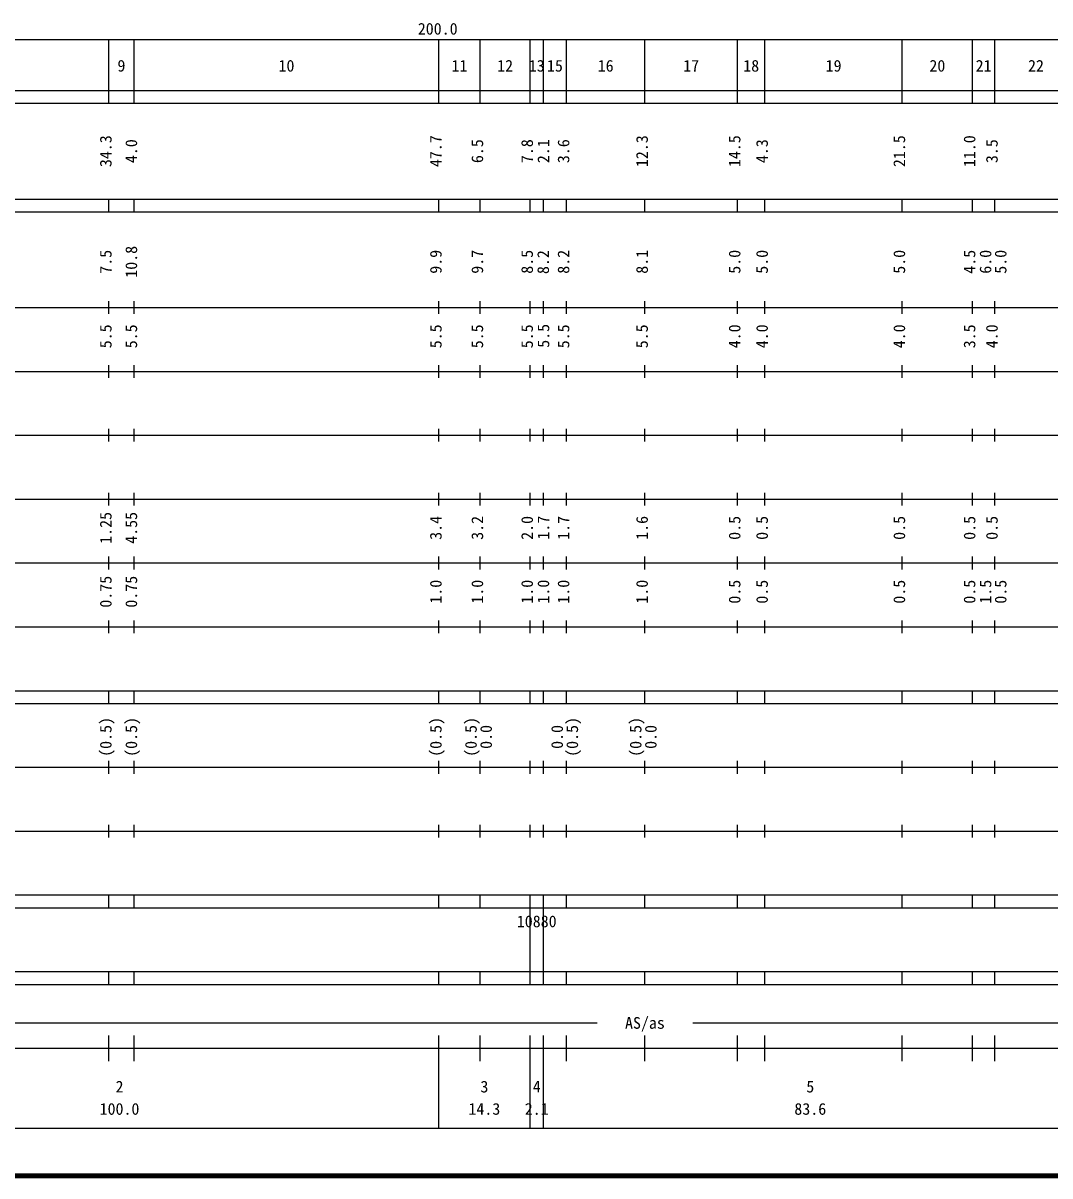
# Model space of a CAD drawing. Units: millimetres, scale not verified. Extents: x 40000 to 680000, y 20000 to 380000.
# Drawn here: x 202885 to 363736, y 20000 to 200558 of the extents above; entities that cross this region are included whole.
import ezdxf
from ezdxf.enums import TextEntityAlignment as Align

# ---------------------------------------------------------------- set-up
doc = ezdxf.new("R2010")
doc.units = ezdxf.units.MM
doc.header["$LTSCALE"] = 1000
doc.layers.add('M-TTL', color=2, linetype='Continuous', lineweight=140)
doc.layers.add('M-TTL-BAND', color=7, linetype='Continuous', lineweight=25)
doc.styles.add('ＭＳ ゴシック', font='')
doc.styles.get('ＭＳ ゴシック').set_extended_font_data('MS Gothic')

msp = doc.modelspace()

# ---------------------------------------------------------------- linework, layer by layer
at = {"layer": 'M-TTL'}
msp.add_line((40000, 20000), (680000, 20000), dxfattribs=at)
at = {"layer": 'M-TTL-BAND'}
for p, q in [((68000, 198000), (579000, 198000)), ((216300, 188000), (216300, 198000)), ((220300, 188000), (220300, 198000)), ((268000, 188000), (268000, 198000)), ((274500, 188000), (274500, 198000)), ((282300, 188000), (282300, 198000)), ((284400, 188000), (284400, 198000)), ((288000, 188000), (288000, 198000)), ((300300, 188000), (300300, 198000)), ((314800, 188000), (314800, 198000)), ((319100, 188000), (319100, 198000)), ((340600, 188000), (340600, 198000)), ((351600, 188000), (351600, 198000)), ((355100, 188000), (355100, 198000)), ((40000, 190000), (579000, 190000)), ((40000, 188000), (579000, 188000)), ((40000, 173000), (579000, 173000)), ((216300, 171000), (216300, 173000)), ((220300, 171000), (220300, 173000)), ((268000, 171000), (268000, 173000)), ((274500, 171000), (274500, 173000)), ((282300, 171000), (282300, 173000)), ((284400, 171000), (284400, 173000)), ((288000, 171000), (288000, 173000)), ((300300, 171000), (300300, 173000)), ((314800, 171000), (314800, 173000)), ((319100, 171000), (319100, 173000)), ((340600, 171000), (340600, 173000)), ((351600, 171000), (351600, 173000)), ((355100, 171000), (355100, 173000)), ((40000, 171000), (579000, 171000)), ((40000, 156000), (579000, 156000)), ((216300, 155000), (216300, 157000)), ((220300, 155000), (220300, 157000)), ((268000, 155000), (268000, 157000)), ((274500, 155000), (274500, 157000)), ((282300, 155000), (282300, 157000)), ((284400, 155000), (284400, 157000)), ((288000, 155000), (288000, 157000)), ((300300, 155000), (300300, 157000)), ((314800, 155000), (314800, 157000)), ((319100, 155000), (319100, 157000)), ((340600, 155000), (340600, 157000)), ((351600, 155000), (351600, 157000)), ((355100, 155000), (355100, 157000)), ((216300, 145000), (216300, 147000)), ((220300, 145000), (220300, 147000)), ((268000, 145000), (268000, 147000)), ((274500, 145000), (274500, 147000)), ((282300, 145000), (282300, 147000)), ((284400, 145000), (284400, 147000)), ((288000, 145000), (288000, 147000)), ((300300, 145000), (300300, 147000)), ((314800, 145000), (314800, 147000)), ((319100, 145000), (319100, 147000)), ((340600, 145000), (340600, 147000)), ((351600, 145000), (351600, 147000)), ((355100, 145000), (355100, 147000)), ((52000, 146000), (579000, 146000)), ((52000, 136000), (579000, 136000)), ((216300, 135000), (216300, 137000)), ((220300, 135000), (220300, 137000)), ((268000, 135000), (268000, 137000)), ((274500, 135000), (274500, 137000)), ((282300, 135000), (282300, 137000)), ((284400, 135000), (284400, 137000)), ((288000, 135000), (288000, 137000)), ((300300, 135000), (300300, 137000)), ((314800, 135000), (314800, 137000)), ((319100, 135000), (319100, 137000)), ((340600, 135000), (340600, 137000)), ((351600, 135000), (351600, 137000)), ((355100, 135000), (355100, 137000)), ((216300, 125000), (216300, 127000)), ((220300, 125000), (220300, 127000)), ((268000, 125000), (268000, 127000)), ((274500, 125000), (274500, 127000)), ((282300, 125000), (282300, 127000)), ((284400, 125000), (284400, 127000)), ((288000, 125000), (288000, 127000)), ((300300, 125000), (300300, 127000)), ((314800, 125000), (314800, 127000)), ((319100, 125000), (319100, 127000)), ((340600, 125000), (340600, 127000)), ((351600, 125000), (351600, 127000)), ((355100, 125000), (355100, 127000)), ((46000, 126000), (579000, 126000)), ((52000, 116000), (579000, 116000)), ((216300, 115000), (216300, 117000)), ((220300, 115000), (220300, 117000)), ((268000, 115000), (268000, 117000)), ((274500, 115000), (274500, 117000)), ((282300, 115000), (282300, 117000)), ((284400, 115000), (284400, 117000)), ((288000, 115000), (288000, 117000)), ((300300, 115000), (300300, 117000)), ((314800, 115000), (314800, 117000)), ((319100, 115000), (319100, 117000)), ((340600, 115000), (340600, 117000)), ((351600, 115000), (351600, 117000)), ((355100, 115000), (355100, 117000)), ((216300, 105000), (216300, 107000)), ((220300, 105000), (220300, 107000)), ((268000, 105000), (268000, 107000)), ((274500, 105000), (274500, 107000)), ((282300, 105000), (282300, 107000)), ((284400, 105000), (284400, 107000)), ((288000, 105000), (288000, 107000)), ((300300, 105000), (300300, 107000)), ((314800, 105000), (314800, 107000)), ((319100, 105000), (319100, 107000)), ((340600, 105000), (340600, 107000)), ((351600, 105000), (351600, 107000)), ((355100, 105000), (355100, 107000)), ((46000, 106000), (579000, 106000)), ((40000, 96000), (579000, 96000)), ((216300, 94000), (216300, 96000)), ((220300, 94000), (220300, 96000)), ((268000, 94000), (268000, 96000)), ((274500, 94000), (274500, 96000)), ((282300, 94000), (282300, 96000)), ((284400, 94000), (284400, 96000)), ((288000, 94000), (288000, 96000)), ((300300, 94000), (300300, 96000)), ((314800, 94000), (314800, 96000)), ((319100, 94000), (319100, 96000)), ((340600, 94000), (340600, 96000)), ((351600, 94000), (351600, 96000)), ((355100, 94000), (355100, 96000)), ((40000, 94000), (579000, 94000)), ((216300, 83000), (216300, 85000)), ((220300, 83000), (220300, 85000)), ((268000, 83000), (268000, 85000)), ((274500, 83000), (274500, 85000)), ((282300, 83000), (282300, 85000)), ((284400, 83000), (284400, 85000)), ((288000, 83000), (288000, 85000)), ((300300, 83000), (300300, 85000)), ((314800, 83000), (314800, 85000)), ((319100, 83000), (319100, 85000)), ((340600, 83000), (340600, 85000)), ((351600, 83000), (351600, 85000)), ((355100, 83000), (355100, 85000)), ((49000, 84000), (579000, 84000)), ((216300, 73000), (216300, 75000)), ((220300, 73000), (220300, 75000)), ((268000, 73000), (268000, 75000)), ((274500, 73000), (274500, 75000)), ((282300, 73000), (282300, 75000)), ((284400, 73000), (284400, 75000)), ((288000, 73000), (288000, 75000)), ((300300, 73000), (300300, 75000)), ((314800, 73000), (314800, 75000)), ((319100, 73000), (319100, 75000)), ((340600, 73000), (340600, 75000)), ((351600, 73000), (351600, 75000)), ((355100, 73000), (355100, 75000)), ((40000, 74000), (579000, 74000)), ((40000, 64000), (579000, 64000)), ((216300, 62000), (216300, 64000)), ((220300, 62000), (220300, 64000)), ((268000, 62000), (268000, 64000)), ((274500, 62000), (274500, 64000)), ((282300, 62000), (282300, 64000)), ((284400, 62000), (284400, 64000)), ((288000, 62000), (288000, 64000)), ((300300, 62000), (300300, 64000)), ((314800, 62000), (314800, 64000)), ((319100, 62000), (319100, 64000)), ((340600, 62000), (340600, 64000)), ((351600, 62000), (351600, 64000)), ((355100, 62000), (355100, 64000)), ((40000, 62000), (579000, 62000)), ((282300, 52000), (282300, 62000)), ((284400, 52000), (284400, 62000)), ((40000, 52000), (579000, 52000)), ((216300, 50000), (216300, 52000)), ((220300, 50000), (220300, 52000)), ((268000, 50000), (268000, 52000)), ((274500, 50000), (274500, 52000)), ((282300, 50000), (282300, 52000)), ((284400, 50000), (284400, 52000)), ((288000, 50000), (288000, 52000)), ((300300, 50000), (300300, 52000)), ((314800, 50000), (314800, 52000)), ((319100, 50000), (319100, 52000)), ((340600, 50000), (340600, 52000)), ((351600, 50000), (351600, 52000)), ((355100, 50000), (355100, 52000)), ((40000, 50000), (579000, 50000)), ((71000, 44000), (292800, 44000)), ((307800, 44000), (566600, 44000)), ((216300, 38000), (216300, 42000)), ((220300, 38000), (220300, 42000)), ((268000, 27500), (268000, 42000)), ((274500, 38000), (274500, 42000)), ((282300, 27500), (282300, 42000)), ((284400, 27500), (284400, 42000)), ((288000, 38000), (288000, 42000)), ((300300, 38000), (300300, 42000)), ((314800, 38000), (314800, 42000)), ((319100, 38000), (319100, 42000)), ((340600, 38000), (340600, 42000)), ((351600, 38000), (351600, 42000)), ((355100, 38000), (355100, 42000)), ((40000, 40000), (579000, 40000)), ((68000, 27500), (579000, 27500))]:
    msp.add_line(p, q, dxfattribs=at)

# ---------------------------------------------------------------- texts
at = {"layer": 'M-TTL-BAND', "style": 'ＭＳ ゴシック'}
for s, p in [('200.0', (264719, 198195)), ('9', (217675, 192405)), ('10', (242900, 192405)), ('11', (270000, 192405)), ('12', (277150, 192405)), ('13', (282100, 192405)), ('15', (284950, 192405)), ('16', (292900, 192405)), ('17', (306300, 192405)), ('18', (315700, 192405)), ('19', (328600, 192405)), ('20', (344850, 192405)), ('21', (352100, 192405)), ('22', (360300, 192405)), ('10880', (280225, 58405)), ('AS/as', (297175, 42500)), ('2', (217375, 32523)), ('3', (274525, 32523)), ('4', (282725, 32523)), ('5', (325575, 32523)), ('100.0', (214875, 29033)), ('14.3', (272650, 29033)), ('2.1', (281475, 29033)), ('83.6', (323700, 29033))]:
    msp.add_text(s, height=1833, dxfattribs=at).set_placement(p, align=Align.BOTTOM_LEFT)
for s, p in [('34.3', (217300, 178000)), ('47.7', (269000, 178000)), ('12.3', (301300, 178000)), ('14.5', (315800, 178000)), ('21.5', (341600, 178000)), ('11.0', (352600, 178000)), ('4.0', (221300, 178625)), ('6.5', (275500, 178625)), ('7.8', (283300, 178625)), ('2.1', (285854, 178623)), ('3.6', (289000, 178625)), ('4.3', (320100, 178625)), ('3.5', (356100, 178625)), ('7.5', (217300, 161299)), ('10.8', (221300, 160674)), ('9.9', (269000, 161299)), ('9.7', (275500, 161299)), ('8.5', (283300, 161299)), ('8.2', (285815, 161248)), ('8.2', (289000, 161299)), ('8.1', (301300, 161299)), ('5.0', (315800, 161299)), ('5.0', (320100, 161299)), ('5.0', (341600, 161299)), ('4.5', (352600, 161299)), ('6.0', (355100, 161299)), ('5.0', (357470, 161299)), ('5.5', (217300, 149625)), ('5.5', (221300, 149625)), ('5.5', (269000, 149625)), ('5.5', (275500, 149625)), ('5.5', (283300, 149625)), ('5.5', (285861, 149702)), ('5.5', (289000, 149625)), ('5.5', (301300, 149625)), ('4.0', (315800, 149625)), ('4.0', (320100, 149625)), ('4.0', (341600, 149625)), ('3.5', (352600, 149625)), ('4.0', (356100, 149625)), ('1.25', (217300, 119000)), ('4.55', (221300, 119000)), ('3.4', (269000, 119625)), ('3.2', (275500, 119625)), ('2.0', (283300, 119625)), ('1.7', (285850, 119660)), ('1.7', (289000, 119625)), ('1.6', (301300, 119625)), ('0.5', (315800, 119625)), ('0.5', (320100, 119625)), ('0.5', (341600, 119625)), ('0.5', (352600, 119625)), ('0.5', (356100, 119625)), ('0.75', (217300, 109000)), ('0.75', (221300, 109000)), ('1.0', (269000, 109625)), ('1.0', (275500, 109625)), ('1.0', (283300, 109625)), ('1.0', (285851, 109642)), ('1.0', (289000, 109625)), ('1.0', (301300, 109625)), ('0.5', (315800, 109625)), ('0.5', (320100, 109625)), ('0.5', (341600, 109625)), ('0.5', (352600, 109625)), ('1.5', (355100, 109625)), ('0.5', (357470, 109625)), ('(0.5)', (217300, 85639)), ('(0.5)', (221300, 85639)), ('(0.5)', (269000, 85639)), ('(0.5)', (274500, 85639)), ('0.0', (276870, 86889)), ('0.0', (288000, 86889)), ('(0.5)', (290370, 85639)), ('(0.5)', (300300, 85639)), ('0.0', (302670, 86889))]:
    msp.add_text(s, height=1833, rotation=90, dxfattribs=at).set_placement(p, align=Align.BOTTOM_LEFT)

doc.saveas('drawing.dxf')
